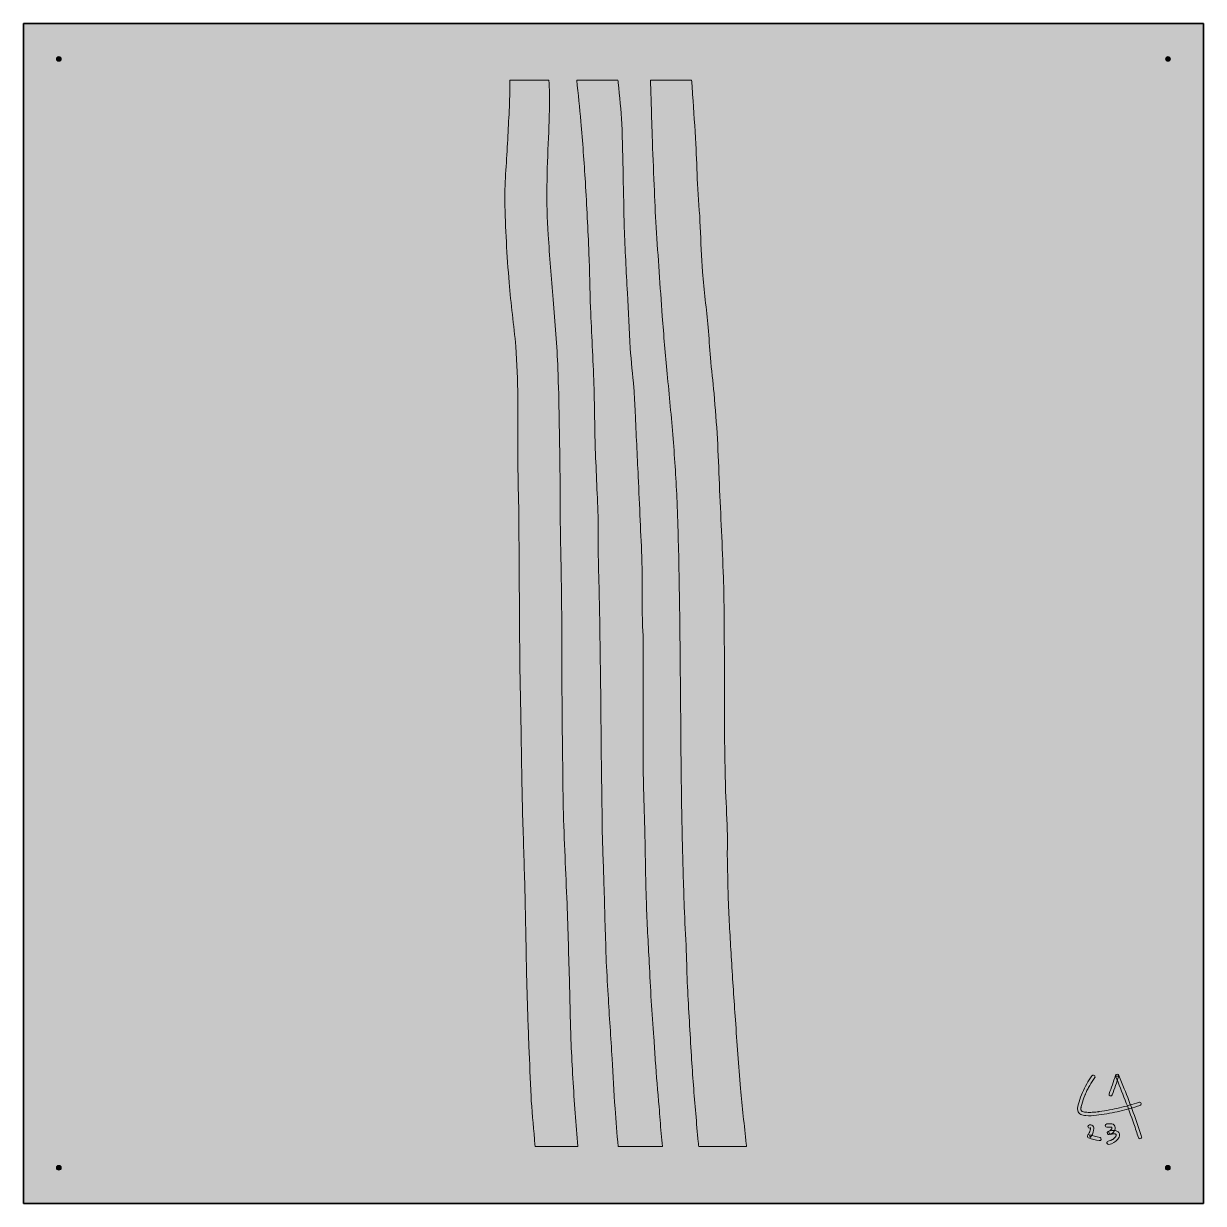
# Model space of a CAD drawing. Header units: millimetres. Extents: x 0 to 1250, y -1250 to 0.
import ezdxf

# ---------------------------------------------------------------- set-up
doc = ezdxf.new("R2010")
doc.units = ezdxf.units.MM
doc.header["$MEASUREMENT"] = 0
for name, color, linetype, lineweight in [('2023-028', 7, 'Continuous', 0), ('Background', 7, 'Continuous', 0), ('Screws', 7, 'Continuous', 0)]:
    doc.layers.add(name, color=color, linetype=linetype, lineweight=lineweight)

msp = doc.modelspace()

# ---------------------------------------------------------------- hatches: boundary and pattern name
at = {"layer": '2023-028', "true_color": 0x000000, "transparency": 33554687}
h = msp.add_hatch(color=18, dxfattribs=at)
h.dxf.hatch_style = 2
edge = h.paths.add_edge_path()
edge.add_spline(control_points=[(580.2, -1080.7), (579.3, -1059.7), (579.1, -1038.7), (578.5, -1017.7), (577.7, -989.3), (576.9, -960.9), (575.9, -932.5), (575.3, -916), (574.4, -899.4), (573.8, -882.9), (573.1, -865.5), (572.3, -848), (571.9, -830.6), (571.5, -813.3), (571.4, -796), (571.2, -778.7), (571, -760), (570.7, -741.4), (570.6, -722.7), (570.4, -685.6), (570.4, -648.5), (570.1, -611.4), (569.8, -582.3), (569, -553.2), (568.7, -524.1), (568.4, -507), (568.7, -489.9), (568.4, -472.8), (567.9, -437.1), (567.5, -401.4), (566.2, -365.8), (565.3, -341.3), (563, -316.9), (561.2, -292.4), (559.5, -269.5), (557.4, -246.7), (555.9, -223.8), (553.5, -189.5), (554.7, -155.3), (556.2, -121), (556.8, -105.3), (557.5, -89.6), (557.3, -73.9), (557.2, -69.2), (557, -64.6), (556.7, -60), (556.7, -60), (515.4, -60), (515.4, -60), (515.4, -60.3), (515.4, -60.7), (515.4, -61), (515.4, -81.6), (514, -102.3), (513, -122.9), (512.1, -144.6), (509.7, -166.2), (510, -187.8), (510.4, -216.8), (512.3, -245.7), (514.5, -274.5), (516.2, -297.1), (519.7, -319.6), (521.5, -342.1), (523, -360), (523.5, -378), (523.7, -396), (524.1, -421.5), (523.7, -447.1), (523.9, -472.6), (524, -490.5), (524.7, -508.4), (524.8, -526.3), (525.2, -574.2), (525.4, -622.1), (525.8, -670), (526, -693.2), (526.6, -716.3), (527, -739.4), (527.3, -759.9), (527.6, -780.4), (528, -800.9), (528.3, -815.3), (528.6, -829.8), (529, -844.2), (529.8, -869.4), (530.6, -894.6), (531.3, -919.8), (531.6, -931.4), (531.8, -943), (532, -954.7), (532.5, -977.1), (532.8, -999.5), (533.4, -1021.9), (534, -1042.5), (534.7, -1063), (535.5, -1083.6), (536.2, -1101.3), (537, -1119.1), (537.7, -1136.9), (537.8, -1138.5), (537.9, -1140), (538, -1141.6), (539.3, -1157.2), (540.6, -1172.8), (541.9, -1188.3), (541.9, -1188.9), (542, -1189.4), (542, -1189.9), (542, -1189.9), (587.5, -1189.9), (587.5, -1189.9), (586.3, -1178.1), (585.3, -1166.4), (584.5, -1154.6), (582.7, -1130), (581.3, -1105.4), (580.2, -1080.7)], knot_values=[0, 0, 0, 0, 1, 1, 1, 2, 2, 2, 3, 3, 3, 4, 4, 4, 5, 5, 5, 6, 6, 6, 7, 7, 7, 8, 8, 8, 9, 9, 9, 10, 10, 10, 11, 11, 11, 12, 12, 12, 13, 13, 13, 14, 14, 14, 15, 15, 15, 16, 16, 16, 17, 17, 17, 18, 18, 18, 19, 19, 19, 20, 20, 20, 21, 21, 21, 22, 22, 22, 23, 23, 23, 24, 24, 24, 25, 25, 25, 26, 26, 26, 27, 27, 27, 28, 28, 28, 29, 29, 29, 30, 30, 30, 31, 31, 31, 32, 32, 32, 33, 33, 33, 34, 34, 34, 35, 35, 35, 36, 36, 36, 37, 37, 37, 38, 38, 38, 39, 39, 39, 39], degree=3, periodic=0)
h = msp.add_hatch(color=18, dxfattribs=at)
h.dxf.hatch_style = 2
edge = h.paths.add_edge_path()
edge.add_spline(control_points=[(673.5, -1147.9), (672.1, -1131.5), (670.6, -1115.1), (669.4, -1098.6), (668.7, -1090.6), (668.5, -1082.5), (667.9, -1074.5), (667, -1061.5), (665.9, -1048.5), (665.1, -1035.5), (664.3, -1022.1), (663.6, -1008.6), (663, -995.1), (661.9, -973.9), (660.6, -952.7), (660, -931.5), (659.1, -904.9), (658.8, -878.3), (658.2, -851.7), (657.7, -830.5), (656.8, -809.2), (656.6, -788), (656.4, -758.8), (656.6, -729.7), (656.6, -700.6), (656.6, -684.6), (656.7, -668.6), (656.5, -652.6), (656.5, -645.8), (655.8, -639), (655.7, -632.2), (655.5, -611.6), (655.6, -590.9), (655.2, -570.3), (654.9, -555.7), (654, -541.1), (653.4, -526.5), (652.7, -511), (652, -495.5), (651.3, -480), (650.2, -457.3), (649.2, -434.6), (648.1, -411.9), (647.7, -403.3), (647.4, -394.6), (646.7, -386), (645.6, -372), (643.8, -358.1), (642.9, -344.1), (641.6, -324.6), (640.8, -305), (639.8, -285.5), (638.7, -262.4), (637.3, -239.4), (636.6, -216.3), (635.5, -179.6), (635.2, -142.9), (634, -106.2), (633.5, -91.7), (631.4, -77.3), (630.1, -62.8), (630, -61.8), (629.9, -60.9), (629.8, -60), (629.8, -60), (586.2, -60), (586.2, -60), (587.7, -74.6), (589.2, -89.1), (590.5, -103.8), (592.4, -125.2), (594, -146.7), (595.3, -168.2), (596.8, -193.2), (598.1, -218.3), (599.1, -243.4), (599.9, -262.6), (600, -281.9), (600.8, -301.1), (601.8, -328.3), (603.4, -355.4), (604.4, -382.6), (605.1, -403.6), (605, -424.7), (605.7, -445.7), (606.5, -471.1), (607.9, -496.5), (608.7, -521.9), (609.1, -533.9), (608.6, -545.9), (608.9, -557.9), (609.4, -587.9), (610.5, -617.9), (610.8, -647.9), (611.7, -715.3), (612.2, -782.7), (613.1, -850), (613.4, -870.7), (614.4, -891.3), (615, -912), (615.8, -937.7), (616.4, -963.5), (617.3, -989.2), (617.8, -1002.6), (618.6, -1016), (619.4, -1029.3), (620.7, -1051.8), (622.3, -1074.3), (623.6, -1096.9), (624.7, -1114.4), (625.5, -1132.1), (626.8, -1149.6), (627.8, -1163.1), (628.9, -1176.5), (630, -1189.9), (630, -1189.9), (676.9, -1189.9), (676.9, -1189.9), (676.5, -1185.4), (676, -1180.8), (675.6, -1176.3), (674.8, -1166.8), (674.2, -1157.4), (673.5, -1147.9)], knot_values=[0, 0, 0, 0, 1, 1, 1, 2, 2, 2, 3, 3, 3, 4, 4, 4, 5, 5, 5, 6, 6, 6, 7, 7, 7, 8, 8, 8, 9, 9, 9, 10, 10, 10, 11, 11, 11, 12, 12, 12, 13, 13, 13, 14, 14, 14, 15, 15, 15, 16, 16, 16, 17, 17, 17, 18, 18, 18, 19, 19, 19, 20, 20, 20, 21, 21, 21, 22, 22, 22, 23, 23, 23, 24, 24, 24, 25, 25, 25, 26, 26, 26, 27, 27, 27, 28, 28, 28, 29, 29, 29, 30, 30, 30, 31, 31, 31, 32, 32, 32, 33, 33, 33, 34, 34, 34, 35, 35, 35, 36, 36, 36, 37, 37, 37, 38, 38, 38, 39, 39, 39, 40, 40, 40, 41, 41, 41, 41], degree=3, periodic=0)
h = msp.add_hatch(color=18, dxfattribs=at)
h.dxf.hatch_style = 2
edge = h.paths.add_edge_path()
edge.add_spline(control_points=[(765.8, -1187.2), (763.8, -1167.6), (761.4, -1148), (759.7, -1128.4), (757.7, -1104.2), (756, -1080), (754.3, -1055.7), (752.8, -1034.6), (751.4, -1013.5), (750.1, -992.4), (748.9, -972.5), (747.8, -952.6), (747, -932.7), (746.3, -917), (746.1, -901.3), (745.8, -885.6), (745.6, -875.4), (746, -865.1), (745.7, -855), (745.2, -839.1), (744.2, -823.3), (743.8, -807.4), (743.2, -785.5), (742.9, -763.6), (742.7, -741.8), (742.5, -716.7), (742.8, -691.7), (742.6, -666.6), (742.5, -640.1), (742.4, -613.6), (741.6, -587.1), (740.5, -554.1), (738.7, -521.1), (737.3, -488.1), (736.6, -472.1), (736.2, -456), (735.2, -440), (734.3, -424), (733, -408), (731.7, -392), (730.6, -379.4), (728.9, -366.8), (727.8, -354.2), (726.8, -343.5), (726.5, -332.7), (725.5, -322), (723.6, -302.4), (721, -282.9), (719.4, -263.2), (718.1, -247.3), (717.9, -231.2), (717.1, -215.2), (716.3, -200), (715.1, -184.9), (714.2, -169.7), (713.5, -155.6), (713.1, -141.5), (712.4, -127.5), (711.4, -110), (710.2, -92.6), (709, -75.2), (708.6, -70.1), (708.3, -65), (707.9, -60), (707.9, -60), (664.3, -60), (664.3, -60), (664.5, -66.9), (664.7, -73.8), (665, -80.8), (665.4, -93.5), (665.6, -106.2), (666.1, -118.9), (666.7, -136.3), (667.5, -153.8), (668.2, -171.2), (668.9, -186.2), (669.4, -201.2), (670.4, -216.1), (672.4, -247.4), (674.5, -278.7), (676.8, -310), (678.3, -330.4), (680.2, -350.7), (682.1, -371), (684.1, -394), (686.5, -416.9), (688.3, -439.9), (690, -462.2), (691.6, -484.6), (692.5, -506.9), (693.6, -534.3), (694.2, -561.7), (694.7, -589), (695.2, -616.9), (695.5, -644.8), (695.8, -672.7), (696.2, -713.7), (696.4, -754.7), (696.9, -795.7), (697.1, -818.6), (697.5, -841.6), (698, -864.6), (698.6, -888.4), (699.3, -912.2), (700.1, -936), (700.7, -951.5), (701.6, -967), (702.2, -982.5), (702.7, -995.2), (702.9, -1007.9), (703.5, -1020.6), (704.8, -1045), (706.2, -1069.5), (707.7, -1094), (708.3, -1104.4), (709, -1114.8), (709.8, -1125.1), (711.4, -1145.1), (713.1, -1165.2), (714.9, -1185.1), (715.1, -1186.7), (715.2, -1188.3), (715.4, -1189.9), (715.4, -1189.9), (766.1, -1189.9), (766.1, -1189.9), (766, -1189), (765.9, -1188.1), (765.8, -1187.2)], knot_values=[0, 0, 0, 0, 1, 1, 1, 2, 2, 2, 3, 3, 3, 4, 4, 4, 5, 5, 5, 6, 6, 6, 7, 7, 7, 8, 8, 8, 9, 9, 9, 10, 10, 10, 11, 11, 11, 12, 12, 12, 13, 13, 13, 14, 14, 14, 15, 15, 15, 16, 16, 16, 17, 17, 17, 18, 18, 18, 19, 19, 19, 20, 20, 20, 21, 21, 21, 22, 22, 22, 23, 23, 23, 24, 24, 24, 25, 25, 25, 26, 26, 26, 27, 27, 27, 28, 28, 28, 29, 29, 29, 30, 30, 30, 31, 31, 31, 32, 32, 32, 33, 33, 33, 34, 34, 34, 35, 35, 35, 36, 36, 36, 37, 37, 37, 38, 38, 38, 39, 39, 39, 40, 40, 40, 41, 41, 41, 42, 42, 42, 43, 43, 43, 43], degree=3, periodic=0)
h = msp.add_hatch(color=18, dxfattribs=at)
h.dxf.hatch_style = 2
edge = h.paths.add_edge_path()
edge.add_spline(control_points=[(1132.1, -1115.2), (1128.1, -1120.6), (1124.7, -1126.5), (1122.1, -1132.8), (1120.7, -1136), (1119.5, -1139.2), (1118.5, -1142.5), (1117.6, -1145.5), (1116.4, -1148.9), (1117.2, -1152), (1117.6, -1153.7), (1118.7, -1155.2), (1120.2, -1156), (1121.9, -1156.8), (1123.7, -1157), (1125.6, -1157.2), (1129.3, -1157.5), (1133.1, -1157.3), (1136.8, -1156.9), (1144.2, -1156), (1151.7, -1154.7), (1159, -1153.1), (1166.2, -1151.5), (1173.3, -1149.6), (1180.4, -1147.3), (1181.2, -1147.1), (1182.1, -1146.8), (1182.9, -1146.5), (1183.8, -1146.2), (1184.5, -1145.3), (1184.2, -1144.3), (1183.9, -1143.4), (1182.9, -1142.8), (1182, -1143.1), (1175.2, -1145.4), (1168.3, -1147.4), (1161.3, -1149), (1154.3, -1150.6), (1147.2, -1152), (1140.1, -1152.9), (1140, -1152.9), (1139.8, -1153), (1139.7, -1153), (1139.7, -1153), (1139.4, -1153), (1139.7, -1153), (1139.5, -1153), (1139.3, -1153), (1139.1, -1153.1), (1138.6, -1153.1), (1138.1, -1153.2), (1137.7, -1153.2), (1136.7, -1153.4), (1135.8, -1153.5), (1134.9, -1153.5), (1133.1, -1153.7), (1131.3, -1153.8), (1129.5, -1153.8), (1128.6, -1153.8), (1127.7, -1153.8), (1126.8, -1153.7), (1126.3, -1153.7), (1125.9, -1153.7), (1125.5, -1153.6), (1125.2, -1153.6), (1125, -1153.6), (1124.8, -1153.6), (1124.7, -1153.5), (1124.6, -1153.5), (1124.4, -1153.5), (1124.7, -1153.5), (1124.4, -1153.5), (1124.3, -1153.5), (1123.6, -1153.4), (1122.8, -1153.2), (1122.1, -1153), (1122.1, -1153), (1121.8, -1152.8), (1122, -1152.9), (1122.2, -1153), (1122, -1152.9), (1122, -1152.9), (1121.8, -1152.8), (1121.7, -1152.7), (1121.5, -1152.7), (1121.2, -1152.5), (1121.5, -1152.7), (1121.5, -1152.7), (1121.5, -1152.6), (1121.4, -1152.6), (1121.3, -1152.5), (1121.3, -1152.5), (1121.2, -1152.4), (1121.2, -1152.3), (1121.1, -1152.3), (1120.9, -1152), (1121.1, -1152.2), (1121.2, -1152.4), (1121, -1152.1), (1120.9, -1152), (1120.9, -1152), (1120.7, -1151.7), (1120.7, -1151.6), (1120.7, -1151.6), (1120.9, -1152), (1120.7, -1151.7), (1120.7, -1151.6), (1120.7, -1151.5), (1120.7, -1151.5), (1120.6, -1151.3), (1120.6, -1151.1), (1120.5, -1151), (1120.5, -1150.9), (1120.5, -1150.8), (1120.5, -1150.7), (1120.4, -1150.4), (1120.5, -1150.8), (1120.5, -1150.9), (1120.5, -1150.7), (1120.5, -1150.5), (1120.5, -1150.3), (1120.5, -1150), (1120.5, -1149.7), (1120.5, -1149.3), (1120.5, -1149.2), (1120.5, -1149), (1120.5, -1148.8), (1120.6, -1148.5), (1120.5, -1148.8), (1120.5, -1148.9), (1120.5, -1148.8), (1120.6, -1148.7), (1120.6, -1148.6), (1120.6, -1148.3), (1120.7, -1147.9), (1120.8, -1147.6), (1120.9, -1146.8), (1121.1, -1146.1), (1121.4, -1145.3), (1122.2, -1142.2), (1123.3, -1139), (1124.5, -1136), (1124.7, -1135.6), (1124.8, -1135.3), (1124.9, -1134.9), (1125, -1134.8), (1125.1, -1134.5), (1125, -1134.7), (1124.9, -1134.9), (1125, -1134.7), (1125, -1134.7), (1125.1, -1134.4), (1125.2, -1134.2), (1125.3, -1134), (1125.7, -1133.2), (1126, -1132.5), (1126.3, -1131.8), (1127, -1130.3), (1127.8, -1128.8), (1128.6, -1127.4), (1130.1, -1124.5), (1131.8, -1121.7), (1133.7, -1119), (1134.2, -1118.3), (1134.7, -1117.7), (1135.1, -1117), (1135.7, -1116.2), (1135.3, -1115), (1134.5, -1114.6), (1133.6, -1114.1), (1132.7, -1114.4), (1132.1, -1115.2), (1132.1, -1115.2), (1132.1, -1115.2), (1132.1, -1115.2)], knot_values=[0, 0, 0, 0, 1, 1, 1, 2, 2, 2, 3, 3, 3, 4, 4, 4, 5, 5, 5, 6, 6, 6, 7, 7, 7, 8, 8, 8, 9, 9, 9, 10, 10, 10, 11, 11, 11, 12, 12, 12, 13, 13, 13, 14, 14, 14, 15, 15, 15, 16, 16, 16, 17, 17, 17, 18, 18, 18, 19, 19, 19, 20, 20, 20, 21, 21, 21, 22, 22, 22, 23, 23, 23, 24, 24, 24, 25, 25, 25, 26, 26, 26, 27, 27, 27, 28, 28, 28, 29, 29, 29, 30, 30, 30, 31, 31, 31, 32, 32, 32, 33, 33, 33, 34, 34, 34, 35, 35, 35, 36, 36, 36, 37, 37, 37, 38, 38, 38, 39, 39, 39, 40, 40, 40, 41, 41, 41, 42, 42, 42, 43, 43, 43, 44, 44, 44, 45, 45, 45, 46, 46, 46, 47, 47, 47, 48, 48, 48, 49, 49, 49, 50, 50, 50, 51, 51, 51, 52, 52, 52, 53, 53, 53, 54, 54, 54, 55, 55, 55, 56, 56, 56, 57, 57, 57, 58, 58, 58, 58], degree=3, periodic=0)
h = msp.add_hatch(color=18, dxfattribs=at)
h.dxf.hatch_style = 2
edge = h.paths.add_edge_path()
edge.add_spline(control_points=[(1153.7, -1135.2), (1156, -1128.6), (1158.3, -1122.1), (1160.6, -1115.5), (1159.4, -1115.5), (1158.3, -1115.5), (1157.2, -1115.5), (1160.7, -1123.9), (1164, -1132.2), (1167.2, -1140.7), (1170.5, -1149.1), (1173.6, -1157.5), (1176.5, -1166), (1178.2, -1170.8), (1179.8, -1175.6), (1181.4, -1180.4), (1181.7, -1181.3), (1182.7, -1181.9), (1183.6, -1181.6), (1184.5, -1181.3), (1185.1, -1180.4), (1184.8, -1179.4), (1182, -1170.9), (1179, -1162.4), (1175.9, -1153.9), (1172.9, -1145.4), (1169.7, -1137), (1166.3, -1128.7), (1164.4, -1124), (1162.5, -1119.3), (1160.6, -1114.6), (1160.3, -1113.9), (1159.7, -1113.3), (1158.9, -1113.3), (1158.1, -1113.3), (1157.4, -1113.8), (1157.2, -1114.6), (1154.9, -1121.2), (1152.6, -1127.7), (1150.3, -1134.3), (1150, -1135.1), (1150.6, -1136.2), (1151.5, -1136.4), (1152.5, -1136.6), (1153.4, -1136.1), (1153.7, -1135.2), (1153.7, -1135.2), (1153.7, -1135.2), (1153.7, -1135.2)], knot_values=[0, 0, 0, 0, 1, 1, 1, 2, 2, 2, 3, 3, 3, 4, 4, 4, 5, 5, 5, 6, 6, 6, 7, 7, 7, 8, 8, 8, 9, 9, 9, 10, 10, 10, 11, 11, 11, 12, 12, 12, 13, 13, 13, 14, 14, 14, 15, 15, 15, 16, 16, 16, 16], degree=3, periodic=0)
h = msp.add_hatch(color=18, dxfattribs=at)
h.dxf.hatch_style = 2
edge = h.paths.add_edge_path()
edge.add_spline(control_points=[(1130.9, -1170.1), (1130.7, -1170.3), (1130.6, -1170.3), (1130.7, -1170.2), (1130.8, -1170.2), (1130.8, -1170.2), (1130.5, -1170.3), (1130.8, -1170.2), (1130.2, -1170.3), (1130.4, -1170.3), (1130.6, -1170.3), (1130.5, -1170.3), (1130.2, -1170.3), (1130.3, -1170.3), (1130.3, -1170.3), (1130.3, -1170.3), (1130.7, -1170.5), (1130, -1170.1), (1130.3, -1170.3), (1130.4, -1170.3), (1130.4, -1170.3), (1130.4, -1170.4), (1130.6, -1170.4), (1130.6, -1170.4), (1130.4, -1170.3), (1130.3, -1170.3), (1130.3, -1170.3), (1130.4, -1170.3), (1130.4, -1170.4), (1130.5, -1170.4), (1130.5, -1170.4), (1130.5, -1170.4), (1130.2, -1170.1), (1130.5, -1170.4), (1130.6, -1170.6), (1130.4, -1170.2), (1130.5, -1170.5), (1130.5, -1170.6), (1130.6, -1170.9), (1130.5, -1170.5), (1130.5, -1170.6), (1130.5, -1170.8), (1130.5, -1170.9), (1130.5, -1171.1), (1130.6, -1171.5), (1130.5, -1171.7), (1130.5, -1171.6), (1130.5, -1171.5), (1130.5, -1171.5), (1130.5, -1171.6), (1130.5, -1171.6), (1130.5, -1171.7), (1130.5, -1171.8), (1130.4, -1171.9), (1130.4, -1172.1), (1130.4, -1172.3), (1130.3, -1172.6), (1130.2, -1172.9), (1130.1, -1173.4), (1130, -1173.9), (1129.8, -1174.3), (1129.7, -1174.5), (1129.7, -1174.6), (1129.6, -1174.7), (1129.6, -1174.8), (1129.5, -1175), (1129.6, -1174.8), (1129.5, -1175), (1129.4, -1175.2), (1129.3, -1175.5), (1129, -1176), (1128.8, -1176.4), (1128.5, -1176.8), (1128.4, -1177), (1128.2, -1177.3), (1128.1, -1177.5), (1128.1, -1177.5), (1127.8, -1177.9), (1128, -1177.6), (1127.9, -1177.7), (1127.8, -1177.8), (1127.7, -1177.9), (1126.9, -1179), (1127.2, -1180.4), (1128.5, -1180.9), (1132.1, -1182.2), (1135.9, -1183.1), (1139.7, -1183.7), (1140.6, -1183.9), (1141.7, -1183.5), (1141.9, -1182.5), (1142.1, -1181.7), (1141.6, -1180.5), (1140.7, -1180.3), (1136.8, -1179.7), (1133.1, -1178.8), (1129.5, -1177.5), (1129.7, -1178.4), (1130, -1179.4), (1130.2, -1180.4), (1132.1, -1178.2), (1133.4, -1175.5), (1133.9, -1172.6), (1134.1, -1171), (1134.2, -1169.2), (1133, -1167.9), (1132.5, -1167.4), (1131.8, -1167), (1131.1, -1166.9), (1130, -1166.7), (1129.2, -1166.9), (1128.4, -1167.6), (1127.7, -1168.2), (1127.7, -1169.5), (1128.4, -1170.1), (1129.1, -1170.8), (1130.1, -1170.8), (1130.9, -1170.1), (1130.9, -1170.1), (1130.9, -1170.1), (1130.9, -1170.1)], knot_values=[0, 0, 0, 0, 1, 1, 1, 2, 2, 2, 3, 3, 3, 4, 4, 4, 5, 5, 5, 6, 6, 6, 7, 7, 7, 8, 8, 8, 9, 9, 9, 10, 10, 10, 11, 11, 11, 12, 12, 12, 13, 13, 13, 14, 14, 14, 15, 15, 15, 16, 16, 16, 17, 17, 17, 18, 18, 18, 19, 19, 19, 20, 20, 20, 21, 21, 21, 22, 22, 22, 23, 23, 23, 24, 24, 24, 25, 25, 25, 26, 26, 26, 27, 27, 27, 28, 28, 28, 29, 29, 29, 30, 30, 30, 31, 31, 31, 32, 32, 32, 33, 33, 33, 34, 34, 34, 35, 35, 35, 36, 36, 36, 37, 37, 37, 38, 38, 38, 39, 39, 39, 40, 40, 40, 40], degree=3, periodic=0)
h = msp.add_hatch(color=18, dxfattribs=at)
h.dxf.hatch_style = 2
edge = h.paths.add_edge_path()
edge.add_spline(control_points=[(1147.9, -1169.6), (1149.4, -1169.6), (1150.8, -1169.6), (1152.3, -1169.6), (1152.6, -1169.6), (1152.9, -1169.6), (1153.2, -1169.6), (1153.4, -1169.6), (1153.4, -1169.6), (1153.2, -1169.6), (1153.2, -1169.6), (1153.3, -1169.6), (1153.3, -1169.6), (1153.1, -1169.5), (1153.1, -1169.5), (1153.3, -1169.6), (1153.1, -1169.5), (1153.1, -1169.4), (1153.2, -1169.5), (1153.3, -1169.6), (1153.2, -1169.6), (1153.1, -1169.4), (1153.1, -1169.5), (1153.2, -1169.5), (1153.2, -1169.6), (1153.4, -1169.9), (1153.2, -1169.4), (1153.2, -1169.7), (1153.3, -1169.8), (1153.3, -1169.9), (1153.3, -1170.1), (1153.3, -1169.8), (1153.3, -1170), (1153.3, -1170.2), (1153.3, -1170.2), (1153.3, -1170.5), (1153.3, -1170.6), (1153.3, -1170.4), (1153.3, -1170.3), (1153.3, -1170.4), (1153.3, -1170.5), (1153.3, -1170.6), (1153.2, -1170.7), (1153.2, -1170.8), (1153.1, -1170.9), (1153.1, -1171.1), (1153, -1171.4), (1153.2, -1170.8), (1153.1, -1171.2), (1152.9, -1171.4), (1152.8, -1171.7), (1152.6, -1171.9), (1152.5, -1172), (1152.5, -1172), (1152.6, -1171.9), (1152.6, -1171.9), (1152.6, -1172), (1152.5, -1172), (1152.4, -1172.1), (1152.3, -1172.3), (1152.1, -1172.4), (1152, -1172.5), (1151.9, -1172.6), (1151.8, -1172.7), (1151.5, -1172.9), (1152, -1172.5), (1151.7, -1172.8), (1151.4, -1172.9), (1151.2, -1173.1), (1150.9, -1173.3), (1150.4, -1173.6), (1149.8, -1173.9), (1149.2, -1174.1), (1148.4, -1174.5), (1148.1, -1175.6), (1148.5, -1176.3), (1148.8, -1177.1), (1149.7, -1177.6), (1150.5, -1177.4), (1151.4, -1177.1), (1152.3, -1176.9), (1153.1, -1176.7), (1153.3, -1176.7), (1153.6, -1176.6), (1153.8, -1176.6), (1154.1, -1176.5), (1153.9, -1176.6), (1153.8, -1176.6), (1153.9, -1176.6), (1154, -1176.6), (1154.1, -1176.6), (1154.6, -1176.5), (1155.1, -1176.5), (1155.5, -1176.5), (1155.7, -1176.5), (1155.9, -1176.5), (1156.1, -1176.5), (1156.4, -1176.6), (1156.2, -1176.5), (1156.1, -1176.5), (1156.2, -1176.5), (1156.3, -1176.6), (1156.4, -1176.6), (1156.6, -1176.6), (1156.8, -1176.7), (1157, -1176.7), (1157.1, -1176.8), (1157.2, -1176.8), (1157.3, -1176.8), (1157.6, -1176.9), (1157.1, -1176.7), (1157.3, -1176.8), (1157.4, -1176.9), (1157.5, -1176.9), (1157.5, -1176.9), (1157.6, -1177), (1157.8, -1177.2), (1157.6, -1177), (1157.5, -1176.8), (1157.7, -1177), (1157.7, -1177.1), (1157.7, -1177.1), (1157.7, -1177.1), (1157.8, -1177.1), (1157.9, -1177.3), (1157.9, -1177.3), (1157.8, -1177.1), (1157.7, -1177), (1157.7, -1177), (1157.8, -1177.2), (1157.7, -1177.1), (1157.9, -1177.4), (1157.9, -1177.4), (1157.8, -1177.4), (1157.8, -1177), (1157.8, -1177.2), (1157.8, -1177.3), (1157.9, -1177.6), (1157.9, -1177.6), (1157.9, -1177.6), (1157.9, -1177.2), (1157.9, -1177.4), (1157.8, -1177.5), (1157.9, -1177.5), (1157.9, -1177.6), (1157.9, -1177.7), (1157.9, -1177.8), (1157.9, -1177.9), (1157.9, -1177.9), (1157.9, -1177.9), (1157.9, -1177.9), (1157.8, -1178.1), (1157.8, -1178.1), (1157.9, -1177.9), (1157.9, -1177.9), (1157.9, -1177.8), (1157.9, -1177.8), (1157.9, -1177.9), (1157.8, -1177.9), (1157.8, -1178), (1157.8, -1178.1), (1157.8, -1178.1), (1157.8, -1178.2), (1157.7, -1178.3), (1157.6, -1178.7), (1157.6, -1178.8), (1157.6, -1178.7), (1157.8, -1178.4), (1157.6, -1178.7), (1157.6, -1178.8), (1157.5, -1178.9), (1157.5, -1178.9), (1157.4, -1179.1), (1157.4, -1179.2), (1157.3, -1179.3), (1157.2, -1179.5), (1157.1, -1179.6), (1157, -1179.8), (1157, -1179.8), (1156.8, -1180), (1157, -1179.8), (1157.1, -1179.6), (1156.9, -1179.9), (1156.9, -1179.9), (1156.4, -1180.5), (1155.9, -1181), (1155.3, -1181.5), (1155.1, -1181.7), (1155, -1181.8), (1154.9, -1181.9), (1155.2, -1181.6), (1154.7, -1182), (1154.7, -1182), (1154.3, -1182.3), (1154, -1182.5), (1153.7, -1182.7), (1153.3, -1182.9), (1153, -1183.1), (1152.6, -1183.3), (1152.4, -1183.4), (1152.2, -1183.5), (1152, -1183.5), (1152.1, -1183.5), (1152.4, -1183.4), (1152, -1183.5), (1151.9, -1183.6), (1151.8, -1183.6), (1151.7, -1183.7), (1150.9, -1184), (1150.1, -1184.2), (1149.2, -1184.3), (1148.3, -1184.5), (1147.7, -1185.7), (1148, -1186.5), (1148.3, -1187.5), (1149.2, -1187.9), (1150.2, -1187.7), (1153.7, -1187.1), (1157.2, -1185.1), (1159.4, -1182.3), (1160.6, -1180.9), (1161.6, -1179.1), (1161.4, -1177.2), (1161.3, -1176.2), (1160.8, -1175.1), (1160, -1174.4), (1159.2, -1173.7), (1158.1, -1173.3), (1157, -1173.1), (1154.5, -1172.7), (1152, -1173.3), (1149.6, -1174), (1150.1, -1175), (1150.5, -1176.1), (1151, -1177.2), (1152.4, -1176.5), (1153.9, -1175.7), (1155, -1174.6), (1156.1, -1173.3), (1156.9, -1171.6), (1156.8, -1169.9), (1156.7, -1168.9), (1156.4, -1167.9), (1155.8, -1167.2), (1155.1, -1166.4), (1154.1, -1166.1), (1153.1, -1166.1), (1151.4, -1166), (1149.6, -1166.1), (1147.9, -1166.1), (1147, -1166.1), (1146.1, -1166.9), (1146.2, -1167.8), (1146.2, -1168.8), (1146.9, -1169.6), (1147.9, -1169.6), (1147.9, -1169.6), (1147.9, -1169.6), (1147.9, -1169.6)], knot_values=[0, 0, 0, 0, 1, 1, 1, 2, 2, 2, 3, 3, 3, 4, 4, 4, 5, 5, 5, 6, 6, 6, 7, 7, 7, 8, 8, 8, 9, 9, 9, 10, 10, 10, 11, 11, 11, 12, 12, 12, 13, 13, 13, 14, 14, 14, 15, 15, 15, 16, 16, 16, 17, 17, 17, 18, 18, 18, 19, 19, 19, 20, 20, 20, 21, 21, 21, 22, 22, 22, 23, 23, 23, 24, 24, 24, 25, 25, 25, 26, 26, 26, 27, 27, 27, 28, 28, 28, 29, 29, 29, 30, 30, 30, 31, 31, 31, 32, 32, 32, 33, 33, 33, 34, 34, 34, 35, 35, 35, 36, 36, 36, 37, 37, 37, 38, 38, 38, 39, 39, 39, 40, 40, 40, 41, 41, 41, 42, 42, 42, 43, 43, 43, 44, 44, 44, 45, 45, 45, 46, 46, 46, 47, 47, 47, 48, 48, 48, 49, 49, 49, 50, 50, 50, 51, 51, 51, 52, 52, 52, 53, 53, 53, 54, 54, 54, 55, 55, 55, 56, 56, 56, 57, 57, 57, 58, 58, 58, 59, 59, 59, 60, 60, 60, 61, 61, 61, 62, 62, 62, 63, 63, 63, 64, 64, 64, 65, 65, 65, 66, 66, 66, 67, 67, 67, 68, 68, 68, 69, 69, 69, 70, 70, 70, 71, 71, 71, 72, 72, 72, 73, 73, 73, 74, 74, 74, 75, 75, 75, 76, 76, 76, 77, 77, 77, 78, 78, 78, 79, 79, 79, 80, 80, 80, 81, 81, 81, 82, 82, 82, 83, 83, 83, 84, 84, 84, 85, 85, 85, 86, 86, 86, 86], degree=3, periodic=0)
at = {"layer": 'Background', "true_color": 0xeb008b, "transparency": 33554687}
h = msp.add_hatch(color=230, dxfattribs=at)
h.dxf.hatch_style = 2
h.paths.add_polyline_path([(1250.2, -1250.2), (0, -1250.2), (0, 0), (1250.2, 0)])
at = {"layer": 'Screws', "true_color": 0x000000, "transparency": 33554687}
h = msp.add_hatch(color=18, dxfattribs=at)
h.dxf.hatch_style = 2
edge = h.paths.add_edge_path()
edge.add_ellipse((37.3, -37.5), major_axis=(2.56, 0), ratio=0.965517, start_angle=0, end_angle=360)
h = msp.add_hatch(color=18, dxfattribs=at)
h.dxf.hatch_style = 2
edge = h.paths.add_edge_path()
edge.add_ellipse((1212.7, -37.5), major_axis=(2.56, 0), ratio=0.965517, start_angle=0, end_angle=360)
h = msp.add_hatch(color=18, dxfattribs=at)
h.dxf.hatch_style = 2
edge = h.paths.add_edge_path()
edge.add_ellipse((37.3, -1212.5), major_axis=(2.56, 0), ratio=0.965517, start_angle=0, end_angle=360)
h = msp.add_hatch(color=18, dxfattribs=at)
h.dxf.hatch_style = 2
edge = h.paths.add_edge_path()
edge.add_ellipse((1212.6, -1212.5), major_axis=(2.56, 0), ratio=0.965517, start_angle=0, end_angle=360)

# ---------------------------------------------------------------- linework, layer by layer
at = {"layer": '2023-028'}
for points, knots in [([(580.2, -1080.7), (579.3, -1059.7), (579.1, -1038.7), (578.5, -1017.7), (577.7, -989.3), (576.9, -960.9), (575.9, -932.5), (575.3, -916), (574.4, -899.4), (573.8, -882.9), (573.1, -865.5), (572.3, -848), (571.9, -830.6), (571.5, -813.3), (571.4, -796), (571.2, -778.7), (571, -760), (570.7, -741.4), (570.6, -722.7), (570.4, -685.6), (570.4, -648.5), (570.1, -611.4), (569.8, -582.3), (569, -553.2), (568.7, -524.1), (568.4, -507), (568.7, -489.9), (568.4, -472.8), (567.9, -437.1), (567.5, -401.4), (566.2, -365.8), (565.3, -341.3), (563, -316.9), (561.2, -292.4), (559.5, -269.5), (557.4, -246.7), (555.9, -223.8), (553.5, -189.5), (554.7, -155.3), (556.2, -121), (556.8, -105.3), (557.5, -89.6), (557.3, -73.9), (557.2, -69.2), (557, -64.6), (556.7, -60), (556.7, -60), (515.4, -60), (515.4, -60), (515.4, -60.3), (515.4, -60.7), (515.4, -61), (515.4, -81.6), (514, -102.3), (513, -122.9), (512.1, -144.6), (509.7, -166.2), (510, -187.8), (510.4, -216.8), (512.3, -245.7), (514.5, -274.5), (516.2, -297.1), (519.7, -319.6), (521.5, -342.1), (523, -360), (523.5, -378), (523.7, -396), (524.1, -421.5), (523.7, -447.1), (523.9, -472.6), (524, -490.5), (524.7, -508.4), (524.8, -526.3), (525.2, -574.2), (525.4, -622.1), (525.8, -670), (526, -693.2), (526.6, -716.3), (527, -739.4), (527.3, -759.9), (527.6, -780.4), (528, -800.9), (528.3, -815.3), (528.6, -829.8), (529, -844.2), (529.8, -869.4), (530.6, -894.6), (531.3, -919.8), (531.6, -931.4), (531.8, -943), (532, -954.7), (532.5, -977.1), (532.8, -999.5), (533.4, -1021.9), (534, -1042.5), (534.7, -1063), (535.5, -1083.6), (536.2, -1101.3), (537, -1119.1), (537.7, -1136.9), (537.8, -1138.5), (537.9, -1140), (538, -1141.6), (539.3, -1157.2), (540.6, -1172.8), (541.9, -1188.3), (541.9, -1188.9), (542, -1189.4), (542, -1189.9), (542, -1189.9), (587.5, -1189.9), (587.5, -1189.9), (586.3, -1178.1), (585.3, -1166.4), (584.5, -1154.6), (582.7, -1130), (581.3, -1105.4), (580.2, -1080.7)], [0, 0, 0, 0, 1, 1, 1, 2, 2, 2, 3, 3, 3, 4, 4, 4, 5, 5, 5, 6, 6, 6, 7, 7, 7, 8, 8, 8, 9, 9, 9, 10, 10, 10, 11, 11, 11, 12, 12, 12, 13, 13, 13, 14, 14, 14, 15, 15, 15, 16, 16, 16, 17, 17, 17, 18, 18, 18, 19, 19, 19, 20, 20, 20, 21, 21, 21, 22, 22, 22, 23, 23, 23, 24, 24, 24, 25, 25, 25, 26, 26, 26, 27, 27, 27, 28, 28, 28, 29, 29, 29, 30, 30, 30, 31, 31, 31, 32, 32, 32, 33, 33, 33, 34, 34, 34, 35, 35, 35, 36, 36, 36, 37, 37, 37, 38, 38, 38, 39, 39, 39, 39]), ([(673.5, -1147.9), (672.1, -1131.5), (670.6, -1115.1), (669.4, -1098.6), (668.7, -1090.6), (668.5, -1082.5), (667.9, -1074.5), (667, -1061.5), (665.9, -1048.5), (665.1, -1035.5), (664.3, -1022.1), (663.6, -1008.6), (663, -995.1), (661.9, -973.9), (660.6, -952.7), (660, -931.5), (659.1, -904.9), (658.8, -878.3), (658.2, -851.7), (657.7, -830.5), (656.8, -809.2), (656.6, -788), (656.4, -758.8), (656.6, -729.7), (656.6, -700.6), (656.6, -684.6), (656.7, -668.6), (656.5, -652.6), (656.5, -645.8), (655.8, -639), (655.7, -632.2), (655.5, -611.6), (655.6, -590.9), (655.2, -570.3), (654.9, -555.7), (654, -541.1), (653.4, -526.5), (652.7, -511), (652, -495.5), (651.3, -480), (650.2, -457.3), (649.2, -434.6), (648.1, -411.9), (647.7, -403.3), (647.4, -394.6), (646.7, -386), (645.6, -372), (643.8, -358.1), (642.9, -344.1), (641.6, -324.6), (640.8, -305), (639.8, -285.5), (638.7, -262.4), (637.3, -239.4), (636.6, -216.3), (635.5, -179.6), (635.2, -142.9), (634, -106.2), (633.5, -91.7), (631.4, -77.3), (630.1, -62.8), (630, -61.8), (629.9, -60.9), (629.8, -60), (629.8, -60), (586.2, -60), (586.2, -60), (587.7, -74.6), (589.2, -89.1), (590.5, -103.8), (592.4, -125.2), (594, -146.7), (595.3, -168.2), (596.8, -193.2), (598.1, -218.3), (599.1, -243.4), (599.9, -262.6), (600, -281.9), (600.8, -301.1), (601.8, -328.3), (603.4, -355.4), (604.4, -382.6), (605.1, -403.6), (605, -424.7), (605.7, -445.7), (606.5, -471.1), (607.9, -496.5), (608.7, -521.9), (609.1, -533.9), (608.6, -545.9), (608.9, -557.9), (609.4, -587.9), (610.5, -617.9), (610.8, -647.9), (611.7, -715.3), (612.2, -782.7), (613.1, -850), (613.4, -870.7), (614.4, -891.3), (615, -912), (615.8, -937.7), (616.4, -963.5), (617.3, -989.2), (617.8, -1002.6), (618.6, -1016), (619.4, -1029.3), (620.7, -1051.8), (622.3, -1074.3), (623.6, -1096.9), (624.7, -1114.4), (625.5, -1132.1), (626.8, -1149.6), (627.8, -1163.1), (628.9, -1176.5), (630, -1189.9), (630, -1189.9), (676.9, -1189.9), (676.9, -1189.9), (676.5, -1185.4), (676, -1180.8), (675.6, -1176.3), (674.8, -1166.8), (674.2, -1157.4), (673.5, -1147.9)], [0, 0, 0, 0, 1, 1, 1, 2, 2, 2, 3, 3, 3, 4, 4, 4, 5, 5, 5, 6, 6, 6, 7, 7, 7, 8, 8, 8, 9, 9, 9, 10, 10, 10, 11, 11, 11, 12, 12, 12, 13, 13, 13, 14, 14, 14, 15, 15, 15, 16, 16, 16, 17, 17, 17, 18, 18, 18, 19, 19, 19, 20, 20, 20, 21, 21, 21, 22, 22, 22, 23, 23, 23, 24, 24, 24, 25, 25, 25, 26, 26, 26, 27, 27, 27, 28, 28, 28, 29, 29, 29, 30, 30, 30, 31, 31, 31, 32, 32, 32, 33, 33, 33, 34, 34, 34, 35, 35, 35, 36, 36, 36, 37, 37, 37, 38, 38, 38, 39, 39, 39, 40, 40, 40, 41, 41, 41, 41]), ([(765.8, -1187.2), (763.8, -1167.6), (761.4, -1148), (759.7, -1128.4), (757.7, -1104.2), (756, -1080), (754.3, -1055.7), (752.8, -1034.6), (751.4, -1013.5), (750.1, -992.4), (748.9, -972.5), (747.8, -952.6), (747, -932.7), (746.3, -917), (746.1, -901.3), (745.8, -885.6), (745.6, -875.4), (746, -865.1), (745.7, -855), (745.2, -839.1), (744.2, -823.3), (743.8, -807.4), (743.2, -785.5), (742.9, -763.6), (742.7, -741.8), (742.5, -716.7), (742.8, -691.7), (742.6, -666.6), (742.5, -640.1), (742.4, -613.6), (741.6, -587.1), (740.5, -554.1), (738.7, -521.1), (737.3, -488.1), (736.6, -472.1), (736.2, -456), (735.2, -440), (734.3, -424), (733, -408), (731.7, -392), (730.6, -379.4), (728.9, -366.8), (727.8, -354.2), (726.8, -343.5), (726.5, -332.7), (725.5, -322), (723.6, -302.4), (721, -282.9), (719.4, -263.2), (718.1, -247.3), (717.9, -231.2), (717.1, -215.2), (716.3, -200), (715.1, -184.9), (714.2, -169.7), (713.5, -155.6), (713.1, -141.5), (712.4, -127.5), (711.4, -110), (710.2, -92.6), (709, -75.2), (708.6, -70.1), (708.3, -65), (707.9, -60), (707.9, -60), (664.3, -60), (664.3, -60), (664.5, -66.9), (664.7, -73.8), (665, -80.8), (665.4, -93.5), (665.6, -106.2), (666.1, -118.9), (666.7, -136.3), (667.5, -153.8), (668.2, -171.2), (668.9, -186.2), (669.4, -201.2), (670.4, -216.1), (672.4, -247.4), (674.5, -278.7), (676.8, -310), (678.3, -330.4), (680.2, -350.7), (682.1, -371), (684.1, -394), (686.5, -416.9), (688.3, -439.9), (690, -462.2), (691.6, -484.6), (692.5, -506.9), (693.6, -534.3), (694.2, -561.7), (694.7, -589), (695.2, -616.9), (695.5, -644.8), (695.8, -672.7), (696.2, -713.7), (696.4, -754.7), (696.9, -795.7), (697.1, -818.6), (697.5, -841.6), (698, -864.6), (698.6, -888.4), (699.3, -912.2), (700.1, -936), (700.7, -951.5), (701.6, -967), (702.2, -982.5), (702.7, -995.2), (702.9, -1007.9), (703.5, -1020.6), (704.8, -1045), (706.2, -1069.5), (707.7, -1094), (708.3, -1104.4), (709, -1114.8), (709.8, -1125.1), (711.4, -1145.1), (713.1, -1165.2), (714.9, -1185.1), (715.1, -1186.7), (715.2, -1188.3), (715.4, -1189.9), (715.4, -1189.9), (766.1, -1189.9), (766.1, -1189.9), (766, -1189), (765.9, -1188.1), (765.8, -1187.2)], [0, 0, 0, 0, 1, 1, 1, 2, 2, 2, 3, 3, 3, 4, 4, 4, 5, 5, 5, 6, 6, 6, 7, 7, 7, 8, 8, 8, 9, 9, 9, 10, 10, 10, 11, 11, 11, 12, 12, 12, 13, 13, 13, 14, 14, 14, 15, 15, 15, 16, 16, 16, 17, 17, 17, 18, 18, 18, 19, 19, 19, 20, 20, 20, 21, 21, 21, 22, 22, 22, 23, 23, 23, 24, 24, 24, 25, 25, 25, 26, 26, 26, 27, 27, 27, 28, 28, 28, 29, 29, 29, 30, 30, 30, 31, 31, 31, 32, 32, 32, 33, 33, 33, 34, 34, 34, 35, 35, 35, 36, 36, 36, 37, 37, 37, 38, 38, 38, 39, 39, 39, 40, 40, 40, 41, 41, 41, 42, 42, 42, 43, 43, 43, 43]), ([(1132.1, -1115.2), (1128.1, -1120.6), (1124.7, -1126.5), (1122.1, -1132.8), (1120.7, -1136), (1119.5, -1139.2), (1118.5, -1142.5), (1117.6, -1145.5), (1116.4, -1148.9), (1117.2, -1152), (1117.6, -1153.7), (1118.7, -1155.2), (1120.2, -1156), (1121.9, -1156.8), (1123.7, -1157), (1125.6, -1157.2), (1129.3, -1157.5), (1133.1, -1157.3), (1136.8, -1156.9), (1144.2, -1156), (1151.7, -1154.7), (1159, -1153.1), (1166.2, -1151.5), (1173.3, -1149.6), (1180.4, -1147.3), (1181.2, -1147.1), (1182.1, -1146.8), (1182.9, -1146.5), (1183.8, -1146.2), (1184.5, -1145.3), (1184.2, -1144.3), (1183.9, -1143.4), (1182.9, -1142.8), (1182, -1143.1), (1175.2, -1145.4), (1168.3, -1147.4), (1161.3, -1149), (1154.3, -1150.6), (1147.2, -1152), (1140.1, -1152.9), (1140, -1152.9), (1139.8, -1153), (1139.7, -1153), (1139.7, -1153), (1139.4, -1153), (1139.7, -1153), (1139.5, -1153), (1139.3, -1153), (1139.1, -1153.1), (1138.6, -1153.1), (1138.1, -1153.2), (1137.7, -1153.2), (1136.7, -1153.4), (1135.8, -1153.5), (1134.9, -1153.5), (1133.1, -1153.7), (1131.3, -1153.8), (1129.5, -1153.8), (1128.6, -1153.8), (1127.7, -1153.8), (1126.8, -1153.7), (1126.3, -1153.7), (1125.9, -1153.7), (1125.5, -1153.6), (1125.2, -1153.6), (1125, -1153.6), (1124.8, -1153.6), (1124.7, -1153.5), (1124.6, -1153.5), (1124.4, -1153.5), (1124.7, -1153.5), (1124.4, -1153.5), (1124.3, -1153.5), (1123.6, -1153.4), (1122.8, -1153.2), (1122.1, -1153), (1122.1, -1153), (1121.8, -1152.8), (1122, -1152.9), (1122.2, -1153), (1122, -1152.9), (1122, -1152.9), (1121.8, -1152.8), (1121.7, -1152.7), (1121.5, -1152.7), (1121.2, -1152.5), (1121.5, -1152.7), (1121.5, -1152.7), (1121.5, -1152.6), (1121.4, -1152.6), (1121.3, -1152.5), (1121.3, -1152.5), (1121.2, -1152.4), (1121.2, -1152.3), (1121.1, -1152.3), (1120.9, -1152), (1121.1, -1152.2), (1121.2, -1152.4), (1121, -1152.1), (1120.9, -1152), (1120.9, -1152), (1120.7, -1151.7), (1120.7, -1151.6), (1120.7, -1151.6), (1120.9, -1152), (1120.7, -1151.7), (1120.7, -1151.6), (1120.7, -1151.5), (1120.7, -1151.5), (1120.6, -1151.3), (1120.6, -1151.1), (1120.5, -1151), (1120.5, -1150.9), (1120.5, -1150.8), (1120.5, -1150.7), (1120.4, -1150.4), (1120.5, -1150.8), (1120.5, -1150.9), (1120.5, -1150.7), (1120.5, -1150.5), (1120.5, -1150.3), (1120.5, -1150), (1120.5, -1149.7), (1120.5, -1149.3), (1120.5, -1149.2), (1120.5, -1149), (1120.5, -1148.8), (1120.6, -1148.5), (1120.5, -1148.8), (1120.5, -1148.9), (1120.5, -1148.8), (1120.6, -1148.7), (1120.6, -1148.6), (1120.6, -1148.3), (1120.7, -1147.9), (1120.8, -1147.6), (1120.9, -1146.8), (1121.1, -1146.1), (1121.4, -1145.3), (1122.2, -1142.2), (1123.3, -1139), (1124.5, -1136), (1124.7, -1135.6), (1124.8, -1135.3), (1124.9, -1134.9), (1125, -1134.8), (1125.1, -1134.5), (1125, -1134.7), (1124.9, -1134.9), (1125, -1134.7), (1125, -1134.7), (1125.1, -1134.4), (1125.2, -1134.2), (1125.3, -1134), (1125.7, -1133.2), (1126, -1132.5), (1126.3, -1131.8), (1127, -1130.3), (1127.8, -1128.8), (1128.6, -1127.4), (1130.1, -1124.5), (1131.8, -1121.7), (1133.7, -1119), (1134.2, -1118.3), (1134.7, -1117.7), (1135.1, -1117), (1135.7, -1116.2), (1135.3, -1115), (1134.5, -1114.6), (1133.6, -1114.1), (1132.7, -1114.4), (1132.1, -1115.2), (1132.1, -1115.2), (1132.1, -1115.2), (1132.1, -1115.2)], [0, 0, 0, 0, 1, 1, 1, 2, 2, 2, 3, 3, 3, 4, 4, 4, 5, 5, 5, 6, 6, 6, 7, 7, 7, 8, 8, 8, 9, 9, 9, 10, 10, 10, 11, 11, 11, 12, 12, 12, 13, 13, 13, 14, 14, 14, 15, 15, 15, 16, 16, 16, 17, 17, 17, 18, 18, 18, 19, 19, 19, 20, 20, 20, 21, 21, 21, 22, 22, 22, 23, 23, 23, 24, 24, 24, 25, 25, 25, 26, 26, 26, 27, 27, 27, 28, 28, 28, 29, 29, 29, 30, 30, 30, 31, 31, 31, 32, 32, 32, 33, 33, 33, 34, 34, 34, 35, 35, 35, 36, 36, 36, 37, 37, 37, 38, 38, 38, 39, 39, 39, 40, 40, 40, 41, 41, 41, 42, 42, 42, 43, 43, 43, 44, 44, 44, 45, 45, 45, 46, 46, 46, 47, 47, 47, 48, 48, 48, 49, 49, 49, 50, 50, 50, 51, 51, 51, 52, 52, 52, 53, 53, 53, 54, 54, 54, 55, 55, 55, 56, 56, 56, 57, 57, 57, 58, 58, 58, 58]), ([(1153.7, -1135.2), (1156, -1128.6), (1158.3, -1122.1), (1160.6, -1115.5), (1159.4, -1115.5), (1158.3, -1115.5), (1157.2, -1115.5), (1160.7, -1123.9), (1164, -1132.2), (1167.2, -1140.7), (1170.5, -1149.1), (1173.6, -1157.5), (1176.5, -1166), (1178.2, -1170.8), (1179.8, -1175.6), (1181.4, -1180.4), (1181.7, -1181.3), (1182.7, -1181.9), (1183.6, -1181.6), (1184.5, -1181.3), (1185.1, -1180.4), (1184.8, -1179.4), (1182, -1170.9), (1179, -1162.4), (1175.9, -1153.9), (1172.9, -1145.4), (1169.7, -1137), (1166.3, -1128.7), (1164.4, -1124), (1162.5, -1119.3), (1160.6, -1114.6), (1160.3, -1113.9), (1159.7, -1113.3), (1158.9, -1113.3), (1158.1, -1113.3), (1157.4, -1113.8), (1157.2, -1114.6), (1154.9, -1121.2), (1152.6, -1127.7), (1150.3, -1134.3), (1150, -1135.1), (1150.6, -1136.2), (1151.5, -1136.4), (1152.5, -1136.6), (1153.4, -1136.1), (1153.7, -1135.2), (1153.7, -1135.2), (1153.7, -1135.2), (1153.7, -1135.2)], [0, 0, 0, 0, 1, 1, 1, 2, 2, 2, 3, 3, 3, 4, 4, 4, 5, 5, 5, 6, 6, 6, 7, 7, 7, 8, 8, 8, 9, 9, 9, 10, 10, 10, 11, 11, 11, 12, 12, 12, 13, 13, 13, 14, 14, 14, 15, 15, 15, 16, 16, 16, 16]), ([(1130.9, -1170.1), (1130.7, -1170.3), (1130.6, -1170.3), (1130.7, -1170.2), (1130.8, -1170.2), (1130.8, -1170.2), (1130.5, -1170.3), (1130.8, -1170.2), (1130.2, -1170.3), (1130.4, -1170.3), (1130.6, -1170.3), (1130.5, -1170.3), (1130.2, -1170.3), (1130.3, -1170.3), (1130.3, -1170.3), (1130.3, -1170.3), (1130.7, -1170.5), (1130, -1170.1), (1130.3, -1170.3), (1130.4, -1170.3), (1130.4, -1170.3), (1130.4, -1170.4), (1130.6, -1170.4), (1130.6, -1170.4), (1130.4, -1170.3), (1130.3, -1170.3), (1130.3, -1170.3), (1130.4, -1170.3), (1130.4, -1170.4), (1130.5, -1170.4), (1130.5, -1170.4), (1130.5, -1170.4), (1130.2, -1170.1), (1130.5, -1170.4), (1130.6, -1170.6), (1130.4, -1170.2), (1130.5, -1170.5), (1130.5, -1170.6), (1130.6, -1170.9), (1130.5, -1170.5), (1130.5, -1170.6), (1130.5, -1170.8), (1130.5, -1170.9), (1130.5, -1171.1), (1130.6, -1171.5), (1130.5, -1171.7), (1130.5, -1171.6), (1130.5, -1171.5), (1130.5, -1171.5), (1130.5, -1171.6), (1130.5, -1171.6), (1130.5, -1171.7), (1130.5, -1171.8), (1130.4, -1171.9), (1130.4, -1172.1), (1130.4, -1172.3), (1130.3, -1172.6), (1130.2, -1172.9), (1130.1, -1173.4), (1130, -1173.9), (1129.8, -1174.3), (1129.7, -1174.5), (1129.7, -1174.6), (1129.6, -1174.7), (1129.6, -1174.8), (1129.5, -1175), (1129.6, -1174.8), (1129.5, -1175), (1129.4, -1175.2), (1129.3, -1175.5), (1129, -1176), (1128.8, -1176.4), (1128.5, -1176.8), (1128.4, -1177), (1128.2, -1177.3), (1128.1, -1177.5), (1128.1, -1177.5), (1127.8, -1177.9), (1128, -1177.6), (1127.9, -1177.7), (1127.8, -1177.8), (1127.7, -1177.9), (1126.9, -1179), (1127.2, -1180.4), (1128.5, -1180.9), (1132.1, -1182.2), (1135.9, -1183.1), (1139.7, -1183.7), (1140.6, -1183.9), (1141.7, -1183.5), (1141.9, -1182.5), (1142.1, -1181.7), (1141.6, -1180.5), (1140.7, -1180.3), (1136.8, -1179.7), (1133.1, -1178.8), (1129.5, -1177.5), (1129.7, -1178.4), (1130, -1179.4), (1130.2, -1180.4), (1132.1, -1178.2), (1133.4, -1175.5), (1133.9, -1172.6), (1134.1, -1171), (1134.2, -1169.2), (1133, -1167.9), (1132.5, -1167.4), (1131.8, -1167), (1131.1, -1166.9), (1130, -1166.7), (1129.2, -1166.9), (1128.4, -1167.6), (1127.7, -1168.2), (1127.7, -1169.5), (1128.4, -1170.1), (1129.1, -1170.8), (1130.1, -1170.8), (1130.9, -1170.1), (1130.9, -1170.1), (1130.9, -1170.1), (1130.9, -1170.1)], [0, 0, 0, 0, 1, 1, 1, 2, 2, 2, 3, 3, 3, 4, 4, 4, 5, 5, 5, 6, 6, 6, 7, 7, 7, 8, 8, 8, 9, 9, 9, 10, 10, 10, 11, 11, 11, 12, 12, 12, 13, 13, 13, 14, 14, 14, 15, 15, 15, 16, 16, 16, 17, 17, 17, 18, 18, 18, 19, 19, 19, 20, 20, 20, 21, 21, 21, 22, 22, 22, 23, 23, 23, 24, 24, 24, 25, 25, 25, 26, 26, 26, 27, 27, 27, 28, 28, 28, 29, 29, 29, 30, 30, 30, 31, 31, 31, 32, 32, 32, 33, 33, 33, 34, 34, 34, 35, 35, 35, 36, 36, 36, 37, 37, 37, 38, 38, 38, 39, 39, 39, 40, 40, 40, 40]), ([(1147.9, -1169.6), (1149.4, -1169.6), (1150.8, -1169.6), (1152.3, -1169.6), (1152.6, -1169.6), (1152.9, -1169.6), (1153.2, -1169.6), (1153.4, -1169.6), (1153.4, -1169.6), (1153.2, -1169.6), (1153.2, -1169.6), (1153.3, -1169.6), (1153.3, -1169.6), (1153.1, -1169.5), (1153.1, -1169.5), (1153.3, -1169.6), (1153.1, -1169.5), (1153.1, -1169.4), (1153.2, -1169.5), (1153.3, -1169.6), (1153.2, -1169.6), (1153.1, -1169.4), (1153.1, -1169.5), (1153.2, -1169.5), (1153.2, -1169.6), (1153.4, -1169.9), (1153.2, -1169.4), (1153.2, -1169.7), (1153.3, -1169.8), (1153.3, -1169.9), (1153.3, -1170.1), (1153.3, -1169.8), (1153.3, -1170), (1153.3, -1170.2), (1153.3, -1170.2), (1153.3, -1170.5), (1153.3, -1170.6), (1153.3, -1170.4), (1153.3, -1170.3), (1153.3, -1170.4), (1153.3, -1170.5), (1153.3, -1170.6), (1153.2, -1170.7), (1153.2, -1170.8), (1153.1, -1170.9), (1153.1, -1171.1), (1153, -1171.4), (1153.2, -1170.8), (1153.1, -1171.2), (1152.9, -1171.4), (1152.8, -1171.7), (1152.6, -1171.9), (1152.5, -1172), (1152.5, -1172), (1152.6, -1171.9), (1152.6, -1171.9), (1152.6, -1172), (1152.5, -1172), (1152.4, -1172.1), (1152.3, -1172.3), (1152.1, -1172.4), (1152, -1172.5), (1151.9, -1172.6), (1151.8, -1172.7), (1151.5, -1172.9), (1152, -1172.5), (1151.7, -1172.8), (1151.4, -1172.9), (1151.2, -1173.1), (1150.9, -1173.3), (1150.4, -1173.6), (1149.8, -1173.9), (1149.2, -1174.1), (1148.4, -1174.5), (1148.1, -1175.6), (1148.5, -1176.3), (1148.8, -1177.1), (1149.7, -1177.6), (1150.5, -1177.4), (1151.4, -1177.1), (1152.3, -1176.9), (1153.1, -1176.7), (1153.3, -1176.7), (1153.6, -1176.6), (1153.8, -1176.6), (1154.1, -1176.5), (1153.9, -1176.6), (1153.8, -1176.6), (1153.9, -1176.6), (1154, -1176.6), (1154.1, -1176.6), (1154.6, -1176.5), (1155.1, -1176.5), (1155.5, -1176.5), (1155.7, -1176.5), (1155.9, -1176.5), (1156.1, -1176.5), (1156.4, -1176.6), (1156.2, -1176.5), (1156.1, -1176.5), (1156.2, -1176.5), (1156.3, -1176.6), (1156.4, -1176.6), (1156.6, -1176.6), (1156.8, -1176.7), (1157, -1176.7), (1157.1, -1176.8), (1157.2, -1176.8), (1157.3, -1176.8), (1157.6, -1176.9), (1157.1, -1176.7), (1157.3, -1176.8), (1157.4, -1176.9), (1157.5, -1176.9), (1157.5, -1176.9), (1157.6, -1177), (1157.8, -1177.2), (1157.6, -1177), (1157.5, -1176.8), (1157.7, -1177), (1157.7, -1177.1), (1157.7, -1177.1), (1157.7, -1177.1), (1157.8, -1177.1), (1157.9, -1177.3), (1157.9, -1177.3), (1157.8, -1177.1), (1157.7, -1177), (1157.7, -1177), (1157.8, -1177.2), (1157.7, -1177.1), (1157.9, -1177.4), (1157.9, -1177.4), (1157.8, -1177.4), (1157.8, -1177), (1157.8, -1177.2), (1157.8, -1177.3), (1157.9, -1177.6), (1157.9, -1177.6), (1157.9, -1177.6), (1157.9, -1177.2), (1157.9, -1177.4), (1157.8, -1177.5), (1157.9, -1177.5), (1157.9, -1177.6), (1157.9, -1177.7), (1157.9, -1177.8), (1157.9, -1177.9), (1157.9, -1177.9), (1157.9, -1177.9), (1157.9, -1177.9), (1157.8, -1178.1), (1157.8, -1178.1), (1157.9, -1177.9), (1157.9, -1177.9), (1157.9, -1177.8), (1157.9, -1177.8), (1157.9, -1177.9), (1157.8, -1177.9), (1157.8, -1178), (1157.8, -1178.1), (1157.8, -1178.1), (1157.8, -1178.2), (1157.7, -1178.3), (1157.6, -1178.7), (1157.6, -1178.8), (1157.6, -1178.7), (1157.8, -1178.4), (1157.6, -1178.7), (1157.6, -1178.8), (1157.5, -1178.9), (1157.5, -1178.9), (1157.4, -1179.1), (1157.4, -1179.2), (1157.3, -1179.3), (1157.2, -1179.5), (1157.1, -1179.6), (1157, -1179.8), (1157, -1179.8), (1156.8, -1180), (1157, -1179.8), (1157.1, -1179.6), (1156.9, -1179.9), (1156.9, -1179.9), (1156.4, -1180.5), (1155.9, -1181), (1155.3, -1181.5), (1155.1, -1181.7), (1155, -1181.8), (1154.9, -1181.9), (1155.2, -1181.6), (1154.7, -1182), (1154.7, -1182), (1154.3, -1182.3), (1154, -1182.5), (1153.7, -1182.7), (1153.3, -1182.9), (1153, -1183.1), (1152.6, -1183.3), (1152.4, -1183.4), (1152.2, -1183.5), (1152, -1183.5), (1152.1, -1183.5), (1152.4, -1183.4), (1152, -1183.5), (1151.9, -1183.6), (1151.8, -1183.6), (1151.7, -1183.7), (1150.9, -1184), (1150.1, -1184.2), (1149.2, -1184.3), (1148.3, -1184.5), (1147.7, -1185.7), (1148, -1186.5), (1148.3, -1187.5), (1149.2, -1187.9), (1150.2, -1187.7), (1153.7, -1187.1), (1157.2, -1185.1), (1159.4, -1182.3), (1160.6, -1180.9), (1161.6, -1179.1), (1161.4, -1177.2), (1161.3, -1176.2), (1160.8, -1175.1), (1160, -1174.4), (1159.2, -1173.7), (1158.1, -1173.3), (1157, -1173.1), (1154.5, -1172.7), (1152, -1173.3), (1149.6, -1174), (1150.1, -1175), (1150.5, -1176.1), (1151, -1177.2), (1152.4, -1176.5), (1153.9, -1175.7), (1155, -1174.6), (1156.1, -1173.3), (1156.9, -1171.6), (1156.8, -1169.9), (1156.7, -1168.9), (1156.4, -1167.9), (1155.8, -1167.2), (1155.1, -1166.4), (1154.1, -1166.1), (1153.1, -1166.1), (1151.4, -1166), (1149.6, -1166.1), (1147.9, -1166.1), (1147, -1166.1), (1146.1, -1166.9), (1146.2, -1167.8), (1146.2, -1168.8), (1146.9, -1169.6), (1147.9, -1169.6), (1147.9, -1169.6), (1147.9, -1169.6), (1147.9, -1169.6)], [0, 0, 0, 0, 1, 1, 1, 2, 2, 2, 3, 3, 3, 4, 4, 4, 5, 5, 5, 6, 6, 6, 7, 7, 7, 8, 8, 8, 9, 9, 9, 10, 10, 10, 11, 11, 11, 12, 12, 12, 13, 13, 13, 14, 14, 14, 15, 15, 15, 16, 16, 16, 17, 17, 17, 18, 18, 18, 19, 19, 19, 20, 20, 20, 21, 21, 21, 22, 22, 22, 23, 23, 23, 24, 24, 24, 25, 25, 25, 26, 26, 26, 27, 27, 27, 28, 28, 28, 29, 29, 29, 30, 30, 30, 31, 31, 31, 32, 32, 32, 33, 33, 33, 34, 34, 34, 35, 35, 35, 36, 36, 36, 37, 37, 37, 38, 38, 38, 39, 39, 39, 40, 40, 40, 41, 41, 41, 42, 42, 42, 43, 43, 43, 44, 44, 44, 45, 45, 45, 46, 46, 46, 47, 47, 47, 48, 48, 48, 49, 49, 49, 50, 50, 50, 51, 51, 51, 52, 52, 52, 53, 53, 53, 54, 54, 54, 55, 55, 55, 56, 56, 56, 57, 57, 57, 58, 58, 58, 59, 59, 59, 60, 60, 60, 61, 61, 61, 62, 62, 62, 63, 63, 63, 64, 64, 64, 65, 65, 65, 66, 66, 66, 67, 67, 67, 68, 68, 68, 69, 69, 69, 70, 70, 70, 71, 71, 71, 72, 72, 72, 73, 73, 73, 74, 74, 74, 75, 75, 75, 76, 76, 76, 77, 77, 77, 78, 78, 78, 79, 79, 79, 80, 80, 80, 81, 81, 81, 82, 82, 82, 83, 83, 83, 84, 84, 84, 85, 85, 85, 86, 86, 86, 86])]:
    msp.add_open_spline(points, degree=3, knots=knots, dxfattribs=at)
at = {"layer": 'Background', "color": 233, "lineweight": 35, "true_color": 0xc34d9b}
msp.add_lwpolyline([(1250.2, -1250.2), (0, -1250.2), (0, 0), (1250.2, 0)], close=True, dxfattribs=at)
at = {"layer": 'Screws'}
for centre in [(37.3, -37.5), (1212.7, -37.5), (37.3, -1212.5), (1212.6, -1212.5)]:
    msp.add_ellipse(centre, major_axis=(2.56, 0), ratio=0.965517, dxfattribs=at)

doc.saveas('drawing.dxf')
